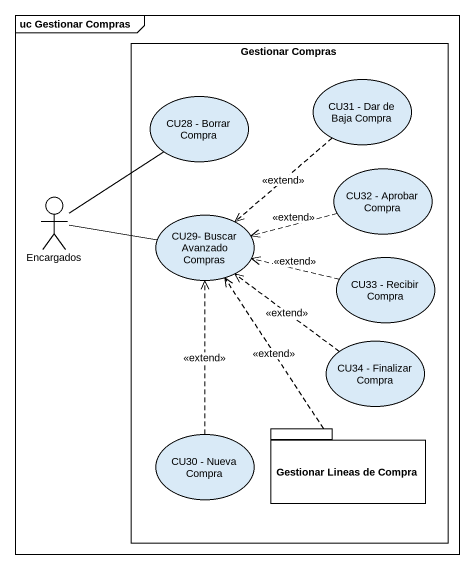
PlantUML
@startuml
mainframe uc Gestionar Compras
rectangle "Gestionar Compras" as Gestionar_Compras {
  usecase "CU28 - Borrar Compra" as CU28_Borrar_Compra
  usecase "CU31 - Dar de Baja Compra" as CU31_Dar_de_Baja_Compra
  usecase "CU32 - Aprobar Compra" as CU32_Aprobar_Compra
  usecase "CU29- Buscar Avanzado Compras" as CU29_Buscar_Avanzado_Compras
  usecase "CU33 - Recibir Compra" as CU33_Recibir_Compra
  usecase "CU34 - Finalizar Compra" as CU34_Finalizar_Compra
  usecase "CU30 - Nueva Compra" as CU30_Nueva_Compra
  package "Gestionar Lineas de Compra" as Gestionar_Lineas_de_Compra {
  }
}
actor Encargados
CU31_Dar_de_Baja_Compra ..> CU29_Buscar_Avanzado_Compras : <<extend>>
CU32_Aprobar_Compra .left.> CU29_Buscar_Avanzado_Compras : <<extend>>
Encargados -up- CU28_Borrar_Compra
Encargados -right- CU29_Buscar_Avanzado_Compras
CU33_Recibir_Compra .left.> CU29_Buscar_Avanzado_Compras : <<extend>>
CU34_Finalizar_Compra .up.> CU29_Buscar_Avanzado_Compras : <<extend>>
CU30_Nueva_Compra .up.> CU29_Buscar_Avanzado_Compras : <<extend>>
Gestionar_Lineas_de_Compra .up.> CU29_Buscar_Avanzado_Compras : <<extend>>
@enduml
